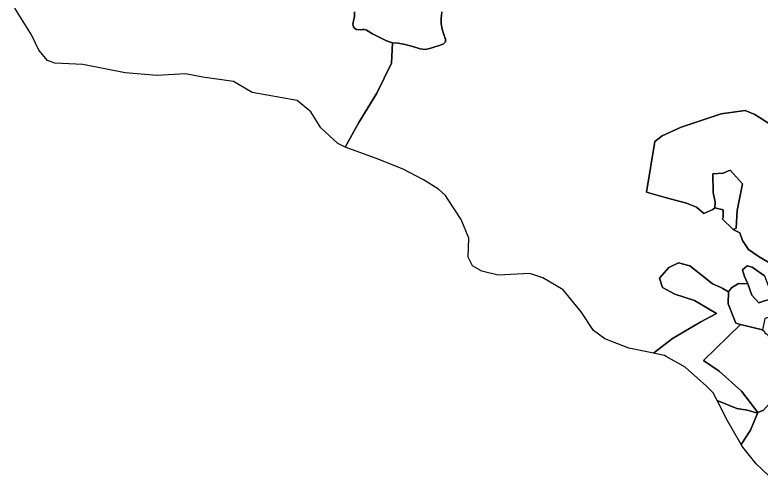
# Model space of a CAD drawing. Extents: x 542555 to 550520, y 1840485 to 1846995.
# Drawn here: x 543370 to 545214, y 1841931 to 1843068 of the extents above; entities that cross this region are included whole.
import ezdxf

# ---------------------------------------------------------------- set-up
doc = ezdxf.new("R2010")
doc.units = 0
doc.layers.add('Level 30', color=7, linetype='Continuous')

msp = doc.modelspace()

# ---------------------------------------------------------------- linework, layer by layer
at = {"layer": 'Level 30'}
for points in [[(544209.08, 1843075.64), (544209.73, 1843066.05), (544209.03, 1843060.32), (544207.27, 1843053.9), (544205.83, 1843049.42), (544205.31, 1843045.25), (544206.64, 1843039.31), (544209.53, 1843035.38), (544214.36, 1843032.65), (544223.61, 1843031.25), (544228.55, 1843032.16), (544234.28, 1843032.13), (544238.71, 1843031.07), (544253.88, 1843021.46), (544261.96, 1843017.79), (544275.1, 1843011.13), (544288.51, 1843003.93), (544303.4, 1842999.3), (544301.07, 1842949.54), (544264.36, 1842875.2), (544219.78, 1842802.61), (544186.12, 1842741.84), (544168.02, 1842750.81), (544125.89, 1842789.05), (544101.39, 1842829.25), (544067.83, 1842856.69), (543956.38, 1842876.31), (543910.36, 1842903.76), (543834.6, 1842914.21), (543791.8, 1842922.39), (543721.22, 1842918.42), (543642.87, 1842925.33), (543538.03, 1842945.92), (543469.38, 1842949.51), (543450.58, 1842955.57), (543429.21, 1842981.22), (543411.63, 1843019.46), (543370.48, 1843085.15)], [(545222.29, 1842424.02), (545192.21, 1842445.25), (545179.29, 1842448.49), (545167.97, 1842438.47), (545172.97, 1842421.66), (545181.68, 1842403.63), (545158.5, 1842404.62), (545140.7, 1842393.74), (545133.67, 1842383.9), (545119.66, 1842392.34), (545112.68, 1842395.83), (545094.31, 1842404.1), (545076.86, 1842417.89), (545038.29, 1842448.21), (545009.82, 1842455.56), (544985.94, 1842444.54), (544962.98, 1842417.89), (544970.32, 1842394.91), (545000.63, 1842378.37), (545049.31, 1842362.75), (545103.49, 1842330.59), (545064.92, 1842310.37), (544995.12, 1842269.02), (544948.3, 1842232.34), (544887.5, 1842244.86), (544828.16, 1842268.1), (544799.78, 1842288.75), (544769.74, 1842334.65), (544724.96, 1842389.44), (544675.06, 1842419.04), (544642.84, 1842429.53), (544564.03, 1842425.22), (544524.24, 1842434.89), (544500.93, 1842448.54), (544490.36, 1842469.4), (544492.32, 1842516.46), (544472.72, 1842562.55), (544440.39, 1842612.86), (544434.52, 1842622.36), (544416.88, 1842638.05), (544379.64, 1842660.6), (544329.68, 1842687.07), (544261.09, 1842714.53), (544186.12, 1842741.84), (544219.78, 1842802.61), (544264.36, 1842875.2), (544301.07, 1842949.54), (544303.4, 1842999.3), (544317.18, 1842998.25), (544334.49, 1842995.65), (544355.87, 1842989.54), (544371.35, 1842984.79), (544385.01, 1842983.16), (544397.84, 1842985.91), (544407.63, 1842989.33), (544419.48, 1842993), (544429.7, 1842996.76), (544434.42, 1843001.74), (544434.51, 1843008.63), (544430.45, 1843019.76), (544425.89, 1843033.32), (544423.87, 1843046.43), (544423.75, 1843059.58), (544425.54, 1843075.84)], [(544425.54, 1843075.84), (544423.75, 1843059.58), (544423.87, 1843046.43), (544425.89, 1843033.32), (544430.45, 1843019.76), (544434.51, 1843008.63), (544434.42, 1843001.74), (544429.7, 1842996.76), (544419.48, 1842993), (544407.63, 1842989.33), (544397.84, 1842985.91), (544385.01, 1842983.16), (544371.35, 1842984.79), (544355.87, 1842989.54), (544334.49, 1842995.65), (544317.18, 1842998.25), (544303.4, 1842999.3), (544288.51, 1843003.93), (544275.1, 1843011.13), (544261.96, 1843017.79), (544253.88, 1843021.46), (544238.71, 1843031.07), (544234.28, 1843032.13), (544228.55, 1843032.16), (544223.61, 1843031.25), (544214.36, 1843032.65), (544209.53, 1843035.38), (544206.64, 1843039.31), (544205.31, 1843045.25), (544205.83, 1843049.42), (544207.27, 1843053.9), (544209.03, 1843060.32), (544209.73, 1843066.05), (544209.08, 1843075.64)], [(545253.18, 1842444.91), (545209.1, 1842470.87), (545183.31, 1842489.15), (545168.26, 1842510.66), (545161.81, 1842530.02), (545144.82, 1842538.03), (545152.62, 1842541.77), (545155.24, 1842585.21), (545168.44, 1842650.95), (545137.48, 1842684.84), (545120.47, 1842677.7), (545094.58, 1842675.36), (545095.72, 1842629.32), (545100.2, 1842606.04), (545100.14, 1842592.05), (545094.84, 1842587.74), (545072.61, 1842577.33), (545054.34, 1842593.47), (545029.62, 1842603.14), (544976.95, 1842617.12), (544930.74, 1842630.03), (544951.16, 1842755.85), (544969.44, 1842769.82), (545016.72, 1842791.33), (545115.6, 1842823.59), (545174.71, 1842832.19), (545198.36, 1842822.51), (545243.5, 1842793.48)], [(545243.5, 1842793.48), (545198.36, 1842822.51), (545174.71, 1842832.19), (545115.6, 1842823.59), (545016.72, 1842791.33), (544969.44, 1842769.82), (544951.16, 1842755.85), (544930.74, 1842630.03), (544976.95, 1842617.12), (545029.62, 1842603.14), (545054.34, 1842593.47), (545072.61, 1842577.33), (545094.84, 1842587.74), (545100.14, 1842592.05), (545120.23, 1842586.52), (545120.68, 1842566.62), (545118, 1842564.45), (545144.82, 1842538.03), (545161.81, 1842530.02), (545168.26, 1842510.66), (545183.31, 1842489.15), (545209.1, 1842470.87), (545253.18, 1842444.91)], [(545231.37, 1841931.39), (545202.21, 1841959.53), (545168.67, 1842000), (545164.5, 1842007.2), (545187.99, 1842042.05), (545206.25, 1842086.34), (545219.93, 1842091.72)]]:
    msp.add_lwpolyline(points, dxfattribs=at)
for points in [[(545152.62, 1842541.77), (545144.82, 1842538.03), (545118, 1842564.45), (545120.68, 1842566.62), (545120.23, 1842586.52), (545100.14, 1842592.05), (545100.2, 1842606.04), (545095.72, 1842629.32), (545094.58, 1842675.36), (545120.47, 1842677.7), (545137.48, 1842684.84), (545168.44, 1842650.95), (545155.24, 1842585.21)], [(545154.11, 1842095.51), (545105.65, 1842115.48), (545096.02, 1842134.75), (545079.39, 1842151.34), (545026.47, 1842197.95), (544979.91, 1842224.5), (544975.22, 1842226.79), (544948.3, 1842232.34), (544995.12, 1842269.02), (545064.92, 1842310.37), (545103.49, 1842330.59), (545049.31, 1842362.75), (545000.63, 1842378.37), (544970.32, 1842394.91), (544962.98, 1842417.89), (544985.94, 1842444.54), (545009.82, 1842455.56), (545038.29, 1842448.21), (545076.86, 1842417.89), (545094.31, 1842404.1), (545112.68, 1842395.83), (545119.66, 1842392.34), (545133.67, 1842383.9), (545132.48, 1842354.1), (545151.93, 1842306.59), (545163.51, 1842303.71), (545071.35, 1842214.8), (545110.84, 1842188.15), (545165.95, 1842138.52), (545206.25, 1842086.34), (545203, 1842085.07), (545179.41, 1842091.97)], [(545191.03, 1842375.72), (545181.68, 1842403.63), (545172.97, 1842421.66), (545167.97, 1842438.47), (545179.29, 1842448.49), (545192.21, 1842445.25), (545222.29, 1842424.02), (545231.36, 1842400.02), (545242.1, 1842366.13), (545224.89, 1842362.58), (545208.17, 1842357.37)], [(545223.59, 1842318.01), (545217.76, 1842290.23), (545163.51, 1842303.71), (545151.93, 1842306.59), (545132.48, 1842354.1), (545133.67, 1842383.9), (545140.7, 1842393.74), (545158.5, 1842404.62), (545181.68, 1842403.63), (545191.03, 1842375.72), (545208.17, 1842357.37), (545224.89, 1842362.58), (545242.1, 1842366.13), (545249.44, 1842360.03), (545278.19, 1842333.18)], [(545219.93, 1842091.72), (545206.25, 1842086.34), (545165.95, 1842138.52), (545110.84, 1842188.15), (545071.35, 1842214.8), (545163.51, 1842303.71), (545217.76, 1842290.23), (545222.0991, 1842285.7313), (545224.17, 1842280.82), (545226.7429, 1842280.9166), (545236.79, 1842270.5), (545251.61, 1842258.82), (545273.22, 1842245.27), (545275.09, 1842234.48), (545285.43, 1842204.79), (545298.73, 1842204.17), (545299.44, 1842202.67), (545299.9295, 1842202.9025), (545303.32, 1842199.32), (545286.33, 1842182.54), (545275.97, 1842145.43), (545262.36, 1842128.62), (545240.33, 1842115.24)], [(545105.65, 1842115.48), (545154.11, 1842095.51), (545179.41, 1842091.97), (545203, 1842085.07), (545206.25, 1842086.34), (545187.99, 1842042.05), (545164.5, 1842007.2), (545130.02, 1842066.72)]]:
    msp.add_lwpolyline(points, close=True, dxfattribs=at)

doc.saveas('drawing.dxf')
